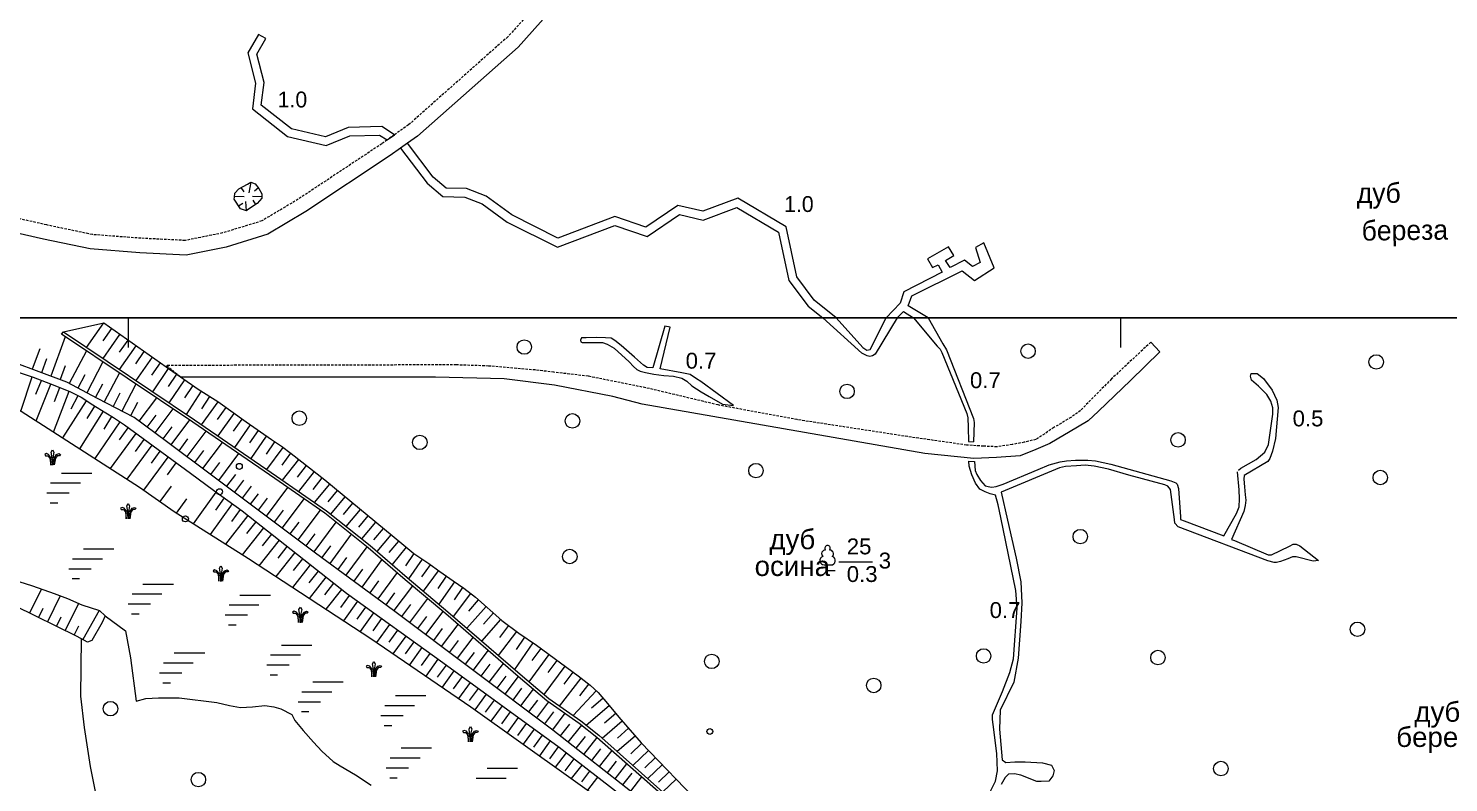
# Model space of a CAD drawing. Extents: x 1000 to 4000, y -5000 to -1000.
# Drawn here: x 3379.8 to 3666.1, y -3093.6 to -2941.7 of the extents above; entities that cross this region are included whole.
import ezdxf
from ezdxf.enums import TextEntityAlignment as Align

# ---------------------------------------------------------------- set-up
doc = ezdxf.new("R2010")
doc.units = 0
doc.header["$MEASUREMENT"] = 0
doc.linetypes.add('DASHED', pattern=[0.75, 0.5, -0.25])
doc.linetypes.add('HIDDENX2', pattern=[0.75, 0.5, -0.25])
doc.layers.get('0').update_dxf_attribs({"linetype": 'CONTINUOUS'})
for name, color, linetype in [('1', 7, 'CONTINUOUS'), ('24', 7, 'CONTINUOUS'), ('30', 7, 'CONTINUOUS'), ('33', 7, 'CONTINUOUS'), ('34', 7, 'CONTINUOUS'), ('37', 7, 'CONTINUOUS'), ('40', 7, 'CONTINUOUS'), ('42', 7, 'CONTINUOUS')]:
    doc.layers.add(name, color=color, linetype=linetype)
doc.styles.add('ARIAL', font='')
doc.styles.get("Standard").update_dxf_attribs({"font": 'txt', "height": 0.2})
doc.styles.get('ARIAL').set_extended_font_data('Arial Cyr')

msp = doc.modelspace()

# ---------------------------------------------------------------- linework, layer by layer
at = {"color": 253, "linetype": 'Continuous', "lineweight": 0}
for p, q in [((3386.5, -3031.27), (3392.63, -3031.27)), ((3384.31, -3033.27), (3390.33, -3033.27)), ((3383.53, -3035.27), (3388.03, -3035.27)), ((3384.22, -3037.27), (3385.73, -3037.27)), ((3388.73, -3048.55), (3394.75, -3048.55)), ((3390.92, -3046.55), (3397.05, -3046.55)), ((3387.95, -3050.55), (3392.45, -3050.55)), ((3540.91, -3050.88), (3540.91, -3049.79)), ((3540.91, -3050.88), (3542.41, -3050.88)), ((3388.63, -3052.55), (3390.15, -3052.55)), ((3402.91, -3053.64), (3409.05, -3053.64)), ((3400.72, -3055.64), (3406.74, -3055.64)), ((3422.48, -3055.85), (3428.61, -3055.85)), ((3399.94, -3057.64), (3404.44, -3057.64)), ((3400.63, -3059.64), (3402.14, -3059.64)), ((3419.51, -3059.85), (3424.01, -3059.85)), ((3420.29, -3057.85), (3426.31, -3057.85)), ((3420.19, -3061.85), (3421.71, -3061.85)), ((3409.22, -3067.51), (3415.36, -3067.51)), ((3428.65, -3067.93), (3434.67, -3067.93)), ((3430.84, -3065.93), (3436.98, -3065.93)), ((3406.25, -3071.51), (3410.75, -3071.51)), ((3407.03, -3069.51), (3413.06, -3069.51)), ((3427.87, -3069.93), (3432.37, -3069.93)), ((3406.94, -3073.51), (3408.45, -3073.51)), ((3428.56, -3071.93), (3430.07, -3071.93)), ((3437.16, -3073.34), (3443.29, -3073.34)), ((3434.96, -3075.34), (3440.99, -3075.34)), ((3453.84, -3076.11), (3459.97, -3076.11)), ((3434.18, -3077.34), (3438.68, -3077.34)), ((3434.87, -3079.34), (3436.38, -3079.34)), ((3451.64, -3078.11), (3457.67, -3078.11)), ((3450.86, -3080.11), (3455.36, -3080.11)), ((3451.55, -3082.11), (3453.06, -3082.11)), ((3452.75, -3088.67), (3458.77, -3088.67)), ((3454.94, -3086.67), (3461.07, -3086.67)), ((3451.97, -3090.67), (3456.47, -3090.67)), ((3472.3, -3090.77), (3478.43, -3090.77)), ((3452.65, -3092.67), (3454.17, -3092.67)), ((3470.11, -3092.77), (3476.13, -3092.77))]:
    msp.add_line(p, q, dxfattribs=at)
for points in [[(3383.46, -3027.34), (3383.13, -3027.53), (3383.29, -3027.79), (3383.75, -3027.77), (3384.14, -3028.25), (3384.32, -3029.66), (3384.32, -3029.66), (3384.28, -3028.06), (3383.91, -3027.53), (3383.46, -3027.34)], [(3384.71, -3029.68), (3384.55, -3027.77), (3384.42, -3027.04), (3384.71, -3026.56), (3384.98, -3027.03), (3384.81, -3027.82), (3384.71, -3029.68)], [(3385.96, -3027.34), (3386.27, -3027.53), (3386.11, -3027.79), (3385.65, -3027.77), (3385.26, -3028.25), (3385.04, -3029.64), (3385.04, -3029.64), (3385.14, -3028.06), (3385.51, -3027.53), (3385.96, -3027.34)], [(3398.7, -3038.18), (3398.37, -3038.37), (3398.53, -3038.63), (3398.99, -3038.61), (3399.38, -3039.09), (3399.56, -3040.5), (3399.56, -3040.5), (3399.52, -3038.9), (3399.15, -3038.37), (3398.7, -3038.18)], [(3399.95, -3040.52), (3399.79, -3038.61), (3399.66, -3037.88), (3399.95, -3037.4), (3400.22, -3037.87), (3400.05, -3038.66), (3399.95, -3040.52)], [(3401.2, -3038.18), (3401.51, -3038.37), (3401.35, -3038.63), (3400.89, -3038.61), (3400.5, -3039.09), (3400.28, -3040.48), (3400.28, -3040.48), (3400.38, -3038.9), (3400.75, -3038.37), (3401.2, -3038.18)], [(3417.37, -3050.75), (3417.04, -3050.94), (3417.2, -3051.2), (3417.66, -3051.18), (3418.05, -3051.66), (3418.23, -3053.07), (3418.23, -3053.07), (3418.19, -3051.47), (3417.82, -3050.94), (3417.37, -3050.75)], [(3418.62, -3053.09), (3418.46, -3051.18), (3418.33, -3050.45), (3418.62, -3049.97), (3418.89, -3050.44), (3418.72, -3051.23), (3418.62, -3053.09)], [(3419.87, -3050.75), (3420.18, -3050.94), (3420.02, -3051.2), (3419.56, -3051.18), (3419.17, -3051.66), (3418.95, -3053.05), (3418.95, -3053.05), (3419.05, -3051.47), (3419.42, -3050.94), (3419.87, -3050.75)], [(3433.4, -3059.08), (3433.07, -3059.27), (3433.23, -3059.53), (3433.69, -3059.51), (3434.08, -3059.99), (3434.26, -3061.4), (3434.26, -3061.4), (3434.22, -3059.8), (3433.85, -3059.27), (3433.4, -3059.08)], [(3434.65, -3061.42), (3434.49, -3059.51), (3434.36, -3058.78), (3434.65, -3058.3), (3434.92, -3058.77), (3434.75, -3059.56), (3434.65, -3061.42)], [(3435.9, -3059.08), (3436.21, -3059.27), (3436.05, -3059.53), (3435.59, -3059.51), (3435.2, -3059.99), (3434.98, -3061.38), (3434.98, -3061.38), (3435.08, -3059.8), (3435.45, -3059.27), (3435.9, -3059.08)], [(3448.21, -3070.02), (3447.88, -3070.21), (3448.04, -3070.47), (3448.5, -3070.45), (3448.89, -3070.93), (3449.07, -3072.34), (3449.07, -3072.34), (3449.03, -3070.74), (3448.66, -3070.21), (3448.21, -3070.02)], [(3449.46, -3072.36), (3449.3, -3070.45), (3449.17, -3069.72), (3449.46, -3069.24), (3449.73, -3069.71), (3449.56, -3070.5), (3449.46, -3072.36)], [(3450.71, -3070.02), (3451.02, -3070.21), (3450.86, -3070.47), (3450.4, -3070.45), (3450.01, -3070.93), (3449.79, -3072.32), (3449.79, -3072.32), (3449.89, -3070.74), (3450.26, -3070.21), (3450.71, -3070.02)], [(3468.93, -3085.46), (3468.77, -3083.55), (3468.64, -3082.82), (3468.93, -3082.34), (3469.2, -3082.81), (3469.03, -3083.6), (3468.93, -3085.46)], [(3467.68, -3083.12), (3467.35, -3083.31), (3467.51, -3083.57), (3467.97, -3083.55), (3468.36, -3084.03), (3468.54, -3085.44), (3468.54, -3085.44), (3468.5, -3083.84), (3468.13, -3083.31), (3467.68, -3083.12)], [(3470.18, -3083.12), (3470.49, -3083.31), (3470.33, -3083.57), (3469.87, -3083.55), (3469.48, -3084.03), (3469.26, -3085.42), (3469.26, -3085.42), (3469.36, -3083.84), (3469.73, -3083.31), (3470.18, -3083.12)]]:
    msp.add_lwpolyline(points, close=True, dxfattribs=at)
msp.add_lwpolyline([(3540.22, -3049.79), (3541.59, -3049.79)], dxfattribs=at)
for centre, radius in [((3479.78, -3005.88), 1.46), ((3581.32, -3006.71), 1.46), ((3651.5, -3008.88), 1.46), ((3544.83, -3014.81), 1.46), ((3434.43, -3020.22), 1.46), ((3489.49, -3020.76), 1.46), ((3458.72, -3025.09), 1.46), ((3611.55, -3024.59), 1.46), ((3422.35, -3029.93), 0.6), ((3526.47, -3030.78), 1.46), ((3652.31, -3032.17), 1.46), ((3418.36, -3035.03), 0.6), ((3411.47, -3040.51), 0.6), ((3591.85, -3044.08), 1.46), ((3488.95, -3048.09), 1.46), ((3647.72, -3062.76), 1.46), ((3517.57, -3069.22), 1.46), ((3572.36, -3068.12), 1.46), ((3607.5, -3068.45), 1.46), ((3550.22, -3074.07), 1.46), ((3396.38, -3078.75), 1.46), ((3517.18, -3083.35), 0.6), ((3620.19, -3090.82), 1.46), ((3414.1, -3093.04), 1.46)]:
    msp.add_circle(centre, radius, dxfattribs=at)
for centre, radius, start, end in [((3540.23, -3048.91), 0.879, 108.3532, 269.3875), ((3540.47, -3047.53), 0.754, 88.1329, 226.6634), ((3540.91, -3046.42), 0.545, 90, 220.5003), ((3540.91, -3046.42), 0.545, 319.4997, 90), ((3541.35, -3047.53), 0.754, 313.3366, 91.8671), ((3541.59, -3048.91), 0.879, 269.6098, 71.6468)]:
    msp.add_arc(centre, radius, start, end, dxfattribs=at)
at = {"color": 253, "lineweight": 0}
for p in [(3384.3, -3028.5), (3384.8, -3028.12), (3385.17, -3028.49), (3399.53, -3039.34), (3400.03, -3038.96), (3400.4, -3039.33), (3418.2, -3051.91), (3418.71, -3051.53), (3419.08, -3051.9), (3434.73, -3059.86), (3434.23, -3060.24), (3435.11, -3060.23), (3449.04, -3071.18), (3449.54, -3070.8), (3449.91, -3071.17), (3468.51, -3084.28), (3469.01, -3083.9), (3469.38, -3084.27)]:
    msp.add_point(p, dxfattribs=at)
at = {"layer": '1', "color": 253, "linetype": 'Continuous', "lineweight": 0}
for p, q in [((4000, -3000), (3000, -3000)), ((3000, -3000), (4000, -3000)), ((3400, -3005.98), (3400, -3000)), ((3600, -3005.98), (3600, -3000))]:
    msp.add_line(p, q, dxfattribs=at)
at = {"layer": '24', "color": 253, "linetype": 'DASHED', "lineweight": 0}
for p, q in [((3482.61, -2936.56), (3476.47, -2943.34)), ((3476.47, -2943.34), (3456.47, -2961.09)), ((3456.47, -2961.09), (3453.64, -2963.09)), ((3451.07, -2964.91), (3434.21, -2976.09)), ((3452.14, -2964.15), (3451.07, -2964.91)), ((3453.64, -2963.09), (3452.14, -2964.15)), ((3434.21, -2976.09), (3426.88, -2980.46)), ((3383.52, -2981.28), (3375.07, -2979.35)), ((3392.72, -2983.21), (3383.52, -2981.28)), ((3426.88, -2980.46), (3418.98, -2982.89)), ((3402.51, -2983.96), (3392.72, -2983.21)), ((3411.41, -2984.4), (3402.51, -2983.96)), ((3418.98, -2982.89), (3411.41, -2984.4))]:
    msp.add_line(p, q, dxfattribs=at)
at = {"layer": '24', "color": 253, "linetype": 'Continuous', "lineweight": 0}
for p, q in [((3484.74, -2938.54), (3478.53, -2945.42)), ((3478.53, -2945.42), (3458.28, -2963.38)), ((3456.24, -2964.82), (3454.85, -2965.8)), ((3458.28, -2963.38), (3456.24, -2964.82)), ((3452.72, -2967.31), (3435.76, -2978.55)), ((3454.85, -2965.8), (3452.72, -2967.31)), ((3435.76, -2978.55), (3428.07, -2983.14)), ((3382.9, -2984.13), (3374.34, -2982.18)), ((3392.31, -2986.1), (3382.9, -2984.13)), ((3428.07, -2983.14), (3419.7, -2985.72)), ((3402.32, -2986.86), (3392.31, -2986.1)), ((3411.62, -2987.33), (3402.32, -2986.86)), ((3419.7, -2985.72), (3411.62, -2987.33)), ((3606.07, -3004.9), (3607.88, -3006.84)), ((3607.88, -3006.84), (3601.97, -3012.65)), ((3461.86, -3011.96), (3410.62, -3011.97)), ((3475.73, -3012.3), (3461.86, -3011.96)), ((3485.84, -3013.56), (3475.73, -3012.3)), ((3497.66, -3015.84), (3485.84, -3013.56)), ((3601.97, -3012.65), (3595.5, -3018.8)), ((3503.56, -3017.39), (3497.66, -3015.84)), ((3560.52, -3027.32), (3503.56, -3017.39)), ((3595.5, -3018.8), (3593.45, -3020.74)), ((3591.29, -3021.99), (3585.72, -3025.29)), ((3593.45, -3020.74), (3591.29, -3021.99)), ((3585.72, -3025.29), (3582.88, -3026.55)), ((3570.38, -3028.37), (3560.52, -3027.32)), ((3574.93, -3028.14), (3570.38, -3028.37)), ((3579.7, -3027.8), (3574.93, -3028.14)), ((3582.88, -3026.55), (3579.7, -3027.8))]:
    msp.add_line(p, q, dxfattribs=at)
at = {"layer": '24', "color": 253, "linetype": 'HIDDENX2', "lineweight": 0}
for p, q in [((3606.07, -3004.9), (3598.14, -3012.3)), ((3466.08, -3009.47), (3407.68, -3009.59)), ((3407.68, -3009.59), (3410.62, -3011.97)), ((3472.55, -3009.7), (3466.08, -3009.47)), ((3481.99, -3010.5), (3472.55, -3009.7)), ((3485.74, -3010.95), (3481.99, -3010.5)), ((3492.67, -3011.75), (3485.74, -3010.95)), ((3505, -3014.24), (3492.67, -3011.75)), ((3518.86, -3017.55), (3505, -3014.24)), ((3598.14, -3012.3), (3591.89, -3018.68)), ((3534.77, -3020.51), (3518.86, -3017.55)), ((3591.89, -3018.68), (3589.96, -3020.05)), ((3557.8, -3024.04), (3534.77, -3020.51)), ((3586.55, -3022.1), (3582.91, -3024.5)), ((3589.96, -3020.05), (3586.55, -3022.1)), ((3568.93, -3025.64), (3557.8, -3024.04)), ((3572.34, -3025.86), (3568.93, -3025.64)), ((3578.14, -3025.52), (3575.07, -3025.98)), ((3580.53, -3025.07), (3578.14, -3025.52)), ((3582.91, -3024.5), (3580.53, -3025.07)), ((3575.07, -3025.98), (3572.34, -3025.86))]:
    msp.add_line(p, q, dxfattribs=at)
at = {"layer": '30', "color": 253, "linetype": 'Continuous', "lineweight": 0}
for p, q in [((3426.18, -2942.87), (3424.09, -2946.59)), ((3425.9, -2946.84), (3427.66, -2943.69)), ((3427.66, -2943.69), (3426.18, -2942.87)), ((3424.09, -2946.59), (3425.61, -2952.68)), ((3427.33, -2952.58), (3425.9, -2946.84)), ((3425.61, -2952.68), (3424.98, -2957.85)), ((3426.78, -2957.11), (3427.33, -2952.58)), ((3424.98, -2957.85), (3432.08, -2963.46)), ((3432.84, -2961.9), (3426.78, -2957.11)), ((3439.73, -2963.5), (3432.84, -2961.9)), ((3444.26, -2961.62), (3439.73, -2963.5)), ((3451.08, -2961.45), (3444.26, -2961.62)), ((3453.64, -2963.09), (3451.08, -2961.45)), ((3432.08, -2963.46), (3439.88, -2965.27)), ((3439.88, -2965.27), (3444.61, -2963.31)), ((3444.61, -2963.31), (3450.61, -2963.16)), ((3450.61, -2963.16), (3452.14, -2964.15)), ((3452.14, -2964.15), (3453.64, -2963.09)), ((3456.24, -2964.82), (3454.85, -2965.8)), ((3461.44, -2971.66), (3456.24, -2964.82)), ((3454.85, -2965.8), (3460.2, -2972.83)), ((3460.2, -2972.83), (3463.38, -2975.53)), ((3464.03, -2973.85), (3461.44, -2971.66)), ((3468.16, -2973.96), (3464.03, -2973.85)), ((3472.12, -2975.5), (3468.16, -2973.96)), ((3463.38, -2975.53), (3467.82, -2975.65)), ((3467.82, -2975.65), (3471.3, -2977)), ((3471.3, -2977), (3476.36, -2980.71)), ((3477.25, -2979.26), (3472.12, -2975.5)), ((3522.81, -2975.87), (3515.75, -2978.52)), ((3532.56, -2981.66), (3522.81, -2975.87)), ((3486.55, -2983.93), (3477.25, -2979.26)), ((3498.03, -2979.57), (3486.55, -2983.93)), ((3504.3, -2981.72), (3498.03, -2979.57)), ((3510.75, -2977.36), (3504.3, -2981.72)), ((3504.55, -2983.6), (3511.09, -2979.18)), ((3515.75, -2978.52), (3510.75, -2977.36)), ((3511.09, -2979.18), (3515.87, -2980.29)), ((3515.87, -2980.29), (3522.64, -2977.74)), ((3522.64, -2977.74), (3531.05, -2982.74)), ((3476.36, -2980.71), (3486.46, -2985.78)), ((3486.46, -2985.78), (3498.06, -2981.37)), ((3498.06, -2981.37), (3504.55, -2983.6)), ((3531.05, -2982.74), (3533.12, -2992.47)), ((3534.7, -2991.75), (3532.56, -2981.66)), ((3572.41, -2984.86), (3570.76, -2985.85)), ((3574.51, -2989.94), (3572.41, -2984.86)), ((3565.3, -2985.69), (3561.05, -2988.11)), ((3561.05, -2988.11), (3562.04, -2989.83)), ((3564.69, -2988.45), (3566.35, -2987.45)), ((3565.63, -2989.88), (3564.69, -2988.45)), ((3566.35, -2987.45), (3565.3, -2985.69)), ((3568.5, -2988.39), (3565.63, -2989.88)), ((3570.1, -2989.66), (3568.5, -2988.39)), ((3570.76, -2985.85), (3571.64, -2988.83)), ((3564.03, -2990.77), (3556.25, -2994.74)), ((3557.91, -2995.57), (3568.06, -2990.55)), ((3562.04, -2989.83), (3563.2, -2989.28)), ((3563.2, -2989.28), (3564.03, -2990.77)), ((3568.06, -2990.55), (3570.54, -2992.48)), ((3571.64, -2988.83), (3570.1, -2989.66)), ((3570.54, -2992.48), (3574.51, -2989.94)), ((3533.12, -2992.47), (3537, -2997.63)), ((3538.24, -2996.44), (3534.7, -2991.75)), ((3542.63, -3000), (3538.24, -2996.44)), ((3555.53, -2997.06), (3552.71, -3000)), ((3556.25, -2994.74), (3555.53, -2997.06)), ((3557.14, -2997.56), (3557.91, -2995.57)), ((3537, -2997.63), (3539.93, -3000)), ((3554.96, -3000), (3556.2, -2998.72)), ((3556.2, -2998.72), (3558.25, -3000)), ((3561.2, -3000), (3557.14, -2997.56)), ((3386.52, -3003.3), (3386.9, -3002.8)), ((3386.9, -3002.8), (3413.32, -3020.53)), ((3508.12, -3001.64), (3505.68, -3010.08)), ((3507.15, -3010.27), (3509.21, -3001.9)), ((3509.21, -3001.9), (3508.12, -3001.64)), ((3547.85, -3007.08), (3539.93, -3000)), ((3542.63, -3000), (3548.04, -3005.99)), ((3549.52, -3006.38), (3552.71, -3000)), ((3554.96, -3000), (3550.48, -3007.28)), ((3558.25, -3000), (3562.99, -3005.7)), ((3561.2, -3000), (3564.14, -3005.26)), ((3412.98, -3021.03), (3386.52, -3003.3)), ((3491.28, -3004.02), (3491.09, -3004.47)), ((3491.09, -3004.47), (3491.15, -3004.8)), ((3491.15, -3004.8), (3491.47, -3004.99)), ((3492.24, -3004.02), (3491.28, -3004.02)), ((3491.47, -3004.99), (3492.57, -3004.99)), ((3494.37, -3003.96), (3492.24, -3004.02)), ((3492.57, -3004.99), (3493.85, -3004.93)), ((3493.85, -3004.93), (3495.52, -3004.93)), ((3496.16, -3004.02), (3494.37, -3003.96)), ((3495.52, -3004.93), (3496.49, -3005.31)), ((3497.26, -3004.09), (3496.16, -3004.02)), ((3496.49, -3005.31), (3497.9, -3006.09)), ((3498.03, -3004.54), (3497.26, -3004.09)), ((3499.31, -3005.57), (3498.03, -3004.54)), ((3502.01, -3007.95), (3499.31, -3005.57)), ((3564.14, -3005.26), (3564.85, -3006.42)), ((3497.9, -3006.09), (3500.92, -3008.86)), ((3503.81, -3009.5), (3502.01, -3007.95)), ((3548.88, -3007.66), (3547.85, -3007.08)), ((3548.04, -3005.99), (3548.81, -3006.5)), ((3548.81, -3006.5), (3549.52, -3006.38)), ((3549.45, -3007.79), (3548.88, -3007.66)), ((3549.97, -3007.66), (3549.45, -3007.79)), ((3550.48, -3007.28), (3549.97, -3007.66)), ((3562.99, -3005.7), (3563.63, -3006.28)), ((3563.63, -3006.28), (3563.95, -3006.99)), ((3563.95, -3006.99), (3568.96, -3019.3)), ((3564.85, -3006.42), (3570.31, -3020.27)), ((3500.92, -3008.86), (3501.82, -3009.82)), ((3501.82, -3009.82), (3502.46, -3010.4)), ((3502.46, -3010.4), (3503.17, -3010.72)), ((3503.17, -3010.72), (3504.2, -3010.98)), ((3504.52, -3010.01), (3503.81, -3009.5)), ((3504.2, -3010.98), (3505.87, -3011.37)), ((3505.68, -3010.08), (3504.52, -3010.01)), ((3505.87, -3011.37), (3507.93, -3011.62)), ((3511.52, -3011.05), (3507.15, -3010.27)), ((3513.2, -3011.43), (3511.52, -3011.05)), ((3626.13, -3011.75), (3626.26, -3011.23)), ((3626.13, -3011.75), (3626.26, -3011.23)), ((3626.26, -3011.23), (3627.48, -3011.23)), ((3626.26, -3011.23), (3627.48, -3011.23)), ((3627.48, -3011.23), (3628.76, -3012.2)), ((3627.48, -3011.23), (3628.76, -3012.2)), ((3507.93, -3011.62), (3509.85, -3011.75)), ((3509.85, -3011.75), (3511.52, -3012.14)), ((3511.52, -3012.14), (3512.55, -3012.72)), ((3512.55, -3012.72), (3513.58, -3013.69)), ((3514.48, -3012.27), (3513.2, -3011.43)), ((3513.58, -3013.69), (3515.44, -3014.91)), ((3515.38, -3012.85), (3514.48, -3012.27)), ((3521.94, -3017.68), (3515.38, -3012.85)), ((3626.39, -3012.52), (3626.13, -3011.75)), ((3626.39, -3012.52), (3626.13, -3011.75)), ((3627.74, -3013.74), (3626.39, -3012.52)), ((3627.74, -3013.74), (3626.39, -3012.52)), ((3629.47, -3015.42), (3627.74, -3013.74)), ((3629.47, -3015.42), (3627.74, -3013.74)), ((3628.76, -3012.2), (3630.5, -3014.58)), ((3628.76, -3012.2), (3630.5, -3014.58)), ((3515.44, -3014.91), (3517.05, -3015.81)), ((3517.05, -3015.81), (3519.73, -3017.39)), ((3630.24, -3016.77), (3629.47, -3015.42)), ((3630.24, -3016.77), (3629.47, -3015.42)), ((3630.63, -3018.13), (3630.24, -3016.77)), ((3630.63, -3018.13), (3630.24, -3016.77)), ((3630.5, -3014.58), (3631.46, -3016.58)), ((3630.5, -3014.58), (3631.46, -3016.58)), ((3631.46, -3016.58), (3631.72, -3018.06)), ((3631.46, -3016.58), (3631.72, -3018.06)), ((3519.73, -3017.39), (3521.94, -3017.68)), ((3568.96, -3019.3), (3569.15, -3020.13)), ((3629.79, -3025.54), (3630.69, -3019.41)), ((3629.79, -3025.54), (3630.69, -3019.41)), ((3630.69, -3019.41), (3630.63, -3018.13)), ((3630.69, -3019.41), (3630.63, -3018.13)), ((3631.72, -3018.06), (3631.21, -3024.31)), ((3429.49, -3032.38), (3412.98, -3021.03)), ((3413.32, -3020.53), (3429.83, -3031.89)), ((3569.15, -3020.13), (3569.22, -3022.07)), ((3569.22, -3022.07), (3569.33, -3024.92)), ((3570.31, -3020.27), (3570.43, -3021.05)), ((3570.43, -3021.05), (3570.32, -3024.97)), ((3569.33, -3024.92), (3570.32, -3024.97)), ((3629.02, -3027.08), (3629.79, -3025.54)), ((3629.02, -3027.08), (3629.79, -3025.54)), ((3631.21, -3024.31), (3630.56, -3026.89)), ((3624.22, -3030.28), (3627.29, -3028.56)), ((3624.22, -3030.28), (3627.29, -3028.56)), ((3627.29, -3028.56), (3629.02, -3027.08)), ((3627.29, -3028.56), (3629.02, -3027.08)), ((3630.05, -3028.37), (3629.66, -3028.95)), ((3630.56, -3026.89), (3630.05, -3028.37)), ((3569.43, -3029.86), (3569.39, -3028.88)), ((3569.39, -3028.88), (3570.52, -3028.92)), ((3569.97, -3031.65), (3569.43, -3029.86)), ((3570.52, -3028.92), (3570.63, -3030.75)), ((3570.63, -3030.75), (3571.01, -3031.53)), ((3587.64, -3030.23), (3575.91, -3035.12)), ((3576.28, -3033.52), (3583.35, -3030.56)), ((3583.35, -3030.56), (3585.56, -3029.58)), ((3585.56, -3029.58), (3587.81, -3029)), ((3585.56, -3029.58), (3587.81, -3029)), ((3588.86, -3029.97), (3587.64, -3030.23)), ((3587.81, -3029), (3589.1, -3028.81)), ((3587.81, -3029), (3589.1, -3028.81)), ((3591.1, -3029.84), (3588.86, -3029.97)), ((3589.1, -3028.81), (3590.89, -3028.68)), ((3589.1, -3028.81), (3590.89, -3028.68)), ((3590.89, -3028.68), (3593.34, -3028.68)), ((3590.89, -3028.68), (3593.34, -3028.68)), ((3592.84, -3029.65), (3591.1, -3029.84)), ((3594.64, -3029.91), (3592.84, -3029.65)), ((3593.34, -3028.68), (3594.94, -3028.81)), ((3597.53, -3030.49), (3594.64, -3029.91)), ((3594.94, -3028.81), (3598.02, -3029.45)), ((3601.65, -3031.68), (3597.53, -3030.49)), ((3598.02, -3029.45), (3610.1, -3032.87)), ((3623.84, -3034.66), (3623.51, -3031.05)), ((3623.84, -3034.66), (3623.51, -3031.05)), ((3623.71, -3030.66), (3624.22, -3030.28)), ((3623.71, -3030.66), (3624.22, -3030.28)), ((3629.66, -3028.95), (3624.85, -3031.77)), ((3439.55, -3039.35), (3429.49, -3032.38)), ((3429.83, -3031.89), (3439.9, -3038.87)), ((3570.72, -3033.32), (3569.97, -3031.65)), ((3571.61, -3034.51), (3570.72, -3033.32)), ((3571.01, -3031.53), (3571.74, -3032.8)), ((3571.74, -3032.8), (3572.7, -3033.83)), ((3572.7, -3033.83), (3573.59, -3034.04)), ((3573.59, -3034.04), (3574.03, -3034.1)), ((3574.03, -3034.1), (3574.87, -3033.97)), ((3574.87, -3033.97), (3576.28, -3033.52)), ((3608.91, -3033.62), (3601.65, -3031.68)), ((3609.49, -3033.94), (3608.91, -3033.62)), ((3609.74, -3034.26), (3609.49, -3033.94)), ((3610, -3034.58), (3609.74, -3034.26)), ((3610.1, -3032.87), (3611.13, -3033.25)), ((3611.13, -3033.25), (3611.38, -3033.51)), ((3611.38, -3033.51), (3611.64, -3034.35)), ((3624.85, -3031.77), (3624.79, -3032.48)), ((3624.85, -3031.77), (3624.79, -3032.48)), ((3624.79, -3032.48), (3624.92, -3034.03)), ((3624.79, -3032.48), (3624.92, -3034.03)), ((3624.92, -3034.03), (3625.05, -3035.64)), ((3624.92, -3034.03), (3625.05, -3035.64)), ((3572.67, -3035.07), (3571.61, -3034.51)), ((3573.71, -3035.45), (3572.67, -3035.07)), ((3574.77, -3035.72), (3573.71, -3035.45)), ((3575.31, -3037.7), (3574.77, -3035.72)), ((3575.91, -3035.12), (3577.17, -3040.76)), ((3610.84, -3040.64), (3610, -3034.58)), ((3611.64, -3034.35), (3612.03, -3040.08)), ((3623.96, -3036.46), (3623.84, -3034.66)), ((3623.96, -3036.46), (3623.84, -3034.66)), ((3623.84, -3038.07), (3623.96, -3036.46)), ((3623.84, -3038.07), (3623.96, -3036.46)), ((3625.05, -3035.64), (3625.24, -3036.73)), ((3625.05, -3035.64), (3625.24, -3036.73)), ((3625.24, -3036.73), (3625.11, -3037.83)), ((3625.24, -3036.73), (3625.11, -3037.83)), ((3448.32, -3046.32), (3439.55, -3039.35)), ((3439.9, -3038.87), (3448.7, -3045.86)), ((3575.83, -3040.24), (3575.31, -3037.7)), ((3620.75, -3043.93), (3623.32, -3039.43)), ((3620.75, -3043.93), (3623.32, -3039.43)), ((3624.79, -3039.05), (3622.35, -3044.66)), ((3624.79, -3039.05), (3622.35, -3044.66)), ((3623.32, -3039.43), (3623.84, -3038.07)), ((3623.32, -3039.43), (3623.84, -3038.07)), ((3625.11, -3037.83), (3624.79, -3039.05)), ((3625.11, -3037.83), (3624.79, -3039.05)), ((3578.84, -3054.94), (3575.83, -3040.24)), ((3577.17, -3040.76), (3578.94, -3048.44)), ((3610.9, -3041.35), (3610.84, -3040.64)), ((3610.9, -3041.35), (3610.84, -3040.64)), ((3611.61, -3042.12), (3610.9, -3041.35)), ((3629.65, -3048.95), (3611.61, -3042.12)), ((3612.03, -3040.08), (3612.08, -3040.65)), ((3612.08, -3040.65), (3612.79, -3040.91)), ((3612.79, -3040.91), (3620.75, -3043.93)), ((3622.35, -3044.66), (3622.93, -3044.85)), ((3622.35, -3044.66), (3622.93, -3044.85)), ((3622.93, -3044.85), (3629.72, -3047.73)), ((3622.93, -3044.85), (3629.72, -3047.73)), ((3634.02, -3045.99), (3634.73, -3045.6)), ((3634.02, -3045.99), (3634.73, -3045.6)), ((3634.73, -3045.6), (3635.37, -3045.6)), ((3634.73, -3045.6), (3635.37, -3045.6)), ((3635.37, -3045.6), (3636.08, -3045.92)), ((3635.37, -3045.6), (3636.08, -3045.92)), ((3455.8, -3052.77), (3448.32, -3046.32)), ((3448.7, -3045.86), (3456.18, -3052.31)), ((3578.94, -3048.44), (3579.89, -3053.19)), ((3629.72, -3047.73), (3630.36, -3047.73)), ((3629.72, -3047.73), (3630.36, -3047.73)), ((3630.36, -3047.73), (3634.02, -3045.99)), ((3630.36, -3047.73), (3634.02, -3045.99)), ((3633.7, -3048.56), (3632.22, -3049.08)), ((3633.7, -3048.56), (3632.22, -3049.08)), ((3634.6, -3048.18), (3633.7, -3048.56)), ((3634.6, -3048.18), (3633.7, -3048.56)), ((3635.36, -3048.18), (3634.6, -3048.18)), ((3635.36, -3048.18), (3634.6, -3048.18)), ((3638.77, -3049.01), (3635.36, -3048.18)), ((3638.77, -3049.01), (3635.36, -3048.18)), ((3636.08, -3045.92), (3639.87, -3048.89)), ((3636.08, -3045.92), (3639.87, -3048.89)), ((3630.94, -3049.27), (3629.65, -3048.95)), ((3630.94, -3049.27), (3629.65, -3048.95)), ((3631.39, -3049.27), (3630.94, -3049.27)), ((3631.39, -3049.27), (3630.94, -3049.27)), ((3632.22, -3049.08), (3631.39, -3049.27)), ((3632.22, -3049.08), (3631.39, -3049.27)), ((3639.87, -3048.89), (3638.77, -3049.01)), ((3639.87, -3048.89), (3638.77, -3049.01)), ((3463.97, -3059.66), (3455.8, -3052.77)), ((3456.18, -3052.31), (3464.36, -3059.21)), ((3579.89, -3053.19), (3580.09, -3057.4)), ((3579.16, -3058.49), (3578.84, -3054.94)), ((3478.54, -3072.25), (3463.97, -3059.66)), ((3464.36, -3059.21), (3478.93, -3071.8)), ((3578.39, -3068.68), (3579.16, -3058.49)), ((3580.09, -3057.4), (3579.89, -3061.2)), ((3579.89, -3061.2), (3579.35, -3068.54)), ((3579.35, -3068.54), (3578.46, -3073.43)), ((3576.15, -3075.31), (3577.66, -3071.45)), ((3577.66, -3071.45), (3578.39, -3068.68)), ((3484.34, -3077.15), (3478.54, -3072.25)), ((3478.93, -3071.8), (3484.71, -3076.68)), ((3578.46, -3073.43), (3575.68, -3079.08)), ((3490.84, -3081.71), (3484.34, -3077.15)), ((3484.71, -3076.68), (3491.2, -3081.23)), ((3574.16, -3080.01), (3576.15, -3075.31)), ((3574.16, -3080.92), (3574.16, -3080.01)), ((3575.68, -3079.08), (3575.54, -3082.88)), ((3494.4, -3084.53), (3490.84, -3081.71)), ((3491.2, -3081.23), (3494.79, -3084.07)), ((3574.28, -3081.95), (3574.16, -3080.92)), ((3575.05, -3087.78), (3574.28, -3081.95)), ((3575.54, -3082.88), (3576.09, -3089.07)), ((3507.36, -3096.01), (3494.4, -3084.53)), ((3494.79, -3084.07), (3507.74, -3095.55)), ((3575.18, -3091.29), (3575.05, -3087.78)), ((3574.73, -3093.35), (3575.18, -3091.29)), ((3576.09, -3089.07), (3576.83, -3089.61)), ((3576.83, -3089.61), (3578.67, -3089.47)), ((3578.67, -3089.47), (3580.71, -3089.47)), ((3580.71, -3089.47), (3584.25, -3089.68)), ((3584.25, -3089.68), (3586.08, -3090.15)), ((3586.08, -3090.15), (3586.56, -3091.24)), ((3586.56, -3091.24), (3586.29, -3092.26)), ((3573.39, -3096.07), (3574.73, -3093.35)), ((3576.7, -3092.6), (3575.88, -3094.03)), ((3577.38, -3091.92), (3576.7, -3092.6)), ((3578.6, -3091.85), (3577.38, -3091.92)), ((3579.89, -3092.12), (3578.6, -3091.85)), ((3583.09, -3093.41), (3579.89, -3092.12)), ((3583.98, -3093.41), (3583.09, -3093.41)), ((3585.54, -3093.35), (3583.98, -3093.41)), ((3586.29, -3092.26), (3585.54, -3093.35))]:
    msp.add_line(p, q, dxfattribs=at)
at = {"layer": '33', "color": 253, "linetype": 'Continuous', "lineweight": 0}
for p, q in [((3377.91, -3053.09), (3380.67, -3054.02)), ((3380.67, -3054.02), (3385.04, -3055.52)), ((3385.04, -3055.52), (3387.69, -3056.56)), ((3387.69, -3056.56), (3390.57, -3057.83)), ((3390.57, -3057.83), (3394.14, -3058.98)), ((3394.14, -3058.98), (3395.29, -3060.02)), ((3401.56, -3077.24), (3403.49, -3076.72)), ((3401.56, -3077.24), (3403.49, -3076.72)), ((3403.49, -3076.72), (3406.07, -3076.59)), ((3403.49, -3076.72), (3406.07, -3076.59)), ((3406.07, -3076.59), (3410.2, -3076.59)), ((3406.07, -3076.59), (3410.2, -3076.59)), ((3410.2, -3076.59), (3417.81, -3077.49)), ((3410.2, -3076.59), (3417.81, -3077.49)), ((3417.81, -3077.49), (3420.39, -3078.14)), ((3417.81, -3077.49), (3420.39, -3078.14)), ((3420.39, -3078.14), (3422.58, -3078.53)), ((3420.39, -3078.14), (3422.58, -3078.53)), ((3422.58, -3078.53), (3425.03, -3078.4)), ((3422.58, -3078.53), (3425.03, -3078.4)), ((3425.03, -3078.4), (3427.48, -3078.14)), ((3425.03, -3078.4), (3427.48, -3078.14)), ((3427.48, -3078.14), (3429.29, -3078.4)), ((3427.48, -3078.14), (3429.29, -3078.4)), ((3429.29, -3078.4), (3430.7, -3078.78)), ((3429.29, -3078.4), (3430.7, -3078.78)), ((3430.7, -3078.78), (3432.9, -3079.95)), ((3430.7, -3078.78), (3432.9, -3079.95)), ((3432.9, -3079.95), (3433.54, -3081.11)), ((3432.9, -3079.95), (3433.54, -3081.11)), ((3433.54, -3081.11), (3435.22, -3083.17)), ((3433.54, -3081.11), (3435.22, -3083.17)), ((3435.22, -3083.17), (3437.28, -3085.5)), ((3435.22, -3083.17), (3437.28, -3085.5)), ((3437.28, -3085.5), (3438.96, -3087.3)), ((3437.28, -3085.5), (3438.96, -3087.3)), ((3438.96, -3087.3), (3441.28, -3089.37)), ((3438.96, -3087.3), (3441.28, -3089.37)), ((3441.28, -3089.37), (3442.7, -3090.27)), ((3441.28, -3089.37), (3442.7, -3090.27)), ((3442.7, -3090.27), (3445.79, -3092.08)), ((3442.7, -3090.27), (3445.79, -3092.08)), ((3445.79, -3092.08), (3448.89, -3094.14)), ((3445.79, -3092.08), (3448.89, -3094.14))]:
    msp.add_line(p, q, dxfattribs=at)
at = {"layer": '37', "color": 253, "linetype": 'Continuous', "lineweight": 0}
for p, q in [((3421.47, -2974.9), (3422.22, -2973.99)), ((3422.22, -2973.99), (3424, -2973.03)), ((3423.32, -2974.58), (3422.73, -2973.71)), ((3424, -2973.03), (3424.66, -2972.67)), ((3424.66, -2972.67), (3424.24, -2974.8)), ((3424.66, -2972.67), (3425.51, -2972.96)), ((3426.2, -2973.82), (3425.43, -2974.45)), ((3425.51, -2972.96), (3426.3, -2973.93)), ((3426.3, -2973.93), (3426.91, -2975.01)), ((3421.28, -2976.05), (3421.34, -2975.69)), ((3422.58, -2978.03), (3421.28, -2976.05)), ((3421.34, -2975.69), (3421.47, -2974.9)), ((3423.31, -2975.62), (3421.36, -2975.56)), ((3422.18, -2977.42), (3423.02, -2976.87)), ((3423.79, -2978.41), (3423.67, -2976.53)), ((3425.92, -2976.98), (3424.02, -2978.25)), ((3426.9, -2975.62), (3424.99, -2975.57)), ((3425.68, -2977.14), (3425.13, -2976.3)), ((3426.89, -2975.87), (3425.92, -2976.98)), ((3426.9, -2975.62), (3426.89, -2975.87)), ((3426.91, -2975.01), (3426.9, -2975.62)), ((3423.79, -2978.41), (3422.58, -2978.03)), ((3424.02, -2978.25), (3423.79, -2978.41)), ((3386.9, -3002.8), (3395.01, -3001.02)), ((3391.54, -3005.95), (3395.01, -3001.02)), ((3394.92, -3004.62), (3396.65, -3002.17)), ((3395.01, -3001.02), (3407.57, -3009.86)), ((3387.27, -3003.8), (3384.32, -3011.75)), ((3394.87, -3008.17), (3398.28, -3003.32)), ((3398.19, -3006.93), (3399.92, -3004.47)), ((3398.19, -3010.4), (3401.55, -3005.62)), ((3382.11, -3006.27), (3380.57, -3010.35)), ((3383.49, -3008.24), (3382.45, -3011.05)), ((3391.51, -3006.65), (3388.04, -3013.21)), ((3401.46, -3009.23), (3403.19, -3006.78)), ((3401.52, -3012.63), (3404.82, -3007.93)), ((3371.49, -3008.83), (3380.78, -3011.93)), ((3382.01, -3010.89), (3376.95, -3008.99)), ((3387.55, -3012.95), (3382.01, -3010.89)), ((3387.24, -3009.63), (3386.2, -3012.44)), ((3394.85, -3008.89), (3391.58, -3015.08)), ((3398.16, -3011.1), (3395.12, -3016.94)), ((3404.73, -3011.53), (3406.46, -3009.08)), ((3404.88, -3014.88), (3408.1, -3010.23)), ((3407.57, -3009.86), (3414.04, -3014.34)), ((3408.04, -3013.83), (3409.74, -3011.36)), ((3378.31, -3018.77), (3380.61, -3011.87)), ((3380.78, -3011.93), (3385.15, -3013.66)), ((3381.36, -3015.39), (3382.47, -3012.6)), ((3381.39, -3020.75), (3384.33, -3013.33)), ((3385.12, -3016.86), (3386.19, -3014.06)), ((3385.15, -3013.66), (3388.31, -3014.87)), ((3393.76, -3016.23), (3387.55, -3012.95)), ((3391.21, -3011.49), (3389.81, -3014.14)), ((3394.75, -3013.36), (3393.34, -3016.01)), ((3401.5, -3013.34), (3398.66, -3018.79)), ((3408.21, -3017.11), (3411.39, -3012.5)), ((3411.33, -3016.11), (3413.03, -3013.64)), ((3384.91, -3023), (3388.06, -3014.77)), ((3386.74, -3024.17), (3391.56, -3016.69)), ((3388.31, -3014.87), (3390.44, -3015.96)), ((3388.48, -3018.33), (3389.85, -3015.66)), ((3390.44, -3015.96), (3392.85, -3017.52)), ((3401.18, -3020.1), (3393.76, -3016.23)), ((3398.28, -3015.2), (3396.89, -3017.86)), ((3401.82, -3017.05), (3400.44, -3019.71)), ((3405.62, -3016.09), (3402.11, -3020.79)), ((3411.69, -3019.44), (3414.7, -3014.75)), ((3414.04, -3014.34), (3418.01, -3016.87)), ((3414.75, -3021.52), (3418.06, -3016.91)), ((3414.76, -3018.36), (3416.38, -3015.83)), ((3418.01, -3016.87), (3423.7, -3020.97)), ((3377.42, -3018.2), (3402.22, -3034.09)), ((3390.22, -3026.4), (3394.95, -3018.83)), ((3391.66, -3020.31), (3393.25, -3017.77)), ((3392.85, -3017.52), (3395.44, -3019.14)), ((3395.12, -3022.44), (3396.66, -3019.86)), ((3395.44, -3019.14), (3396.99, -3020.06)), ((3405.51, -3019.59), (3403.72, -3021.99)), ((3408.94, -3018.32), (3405.32, -3023.18)), ((3417.93, -3020.51), (3419.69, -3018.08)), ((3418.05, -3023.78), (3421.31, -3019.25)), ((3393.26, -3028.35), (3398.32, -3020.97)), ((3396.99, -3020.06), (3399.18, -3021.56)), ((3398.18, -3024.55), (3399.95, -3022.13)), ((3399.18, -3021.56), (3412.47, -3031.31)), ((3407.68, -3024.94), (3401.18, -3020.1)), ((3408.72, -3021.98), (3406.92, -3024.38)), ((3412.27, -3020.55), (3408.53, -3025.58)), ((3415.57, -3022.81), (3411.74, -3027.96)), ((3421.18, -3022.85), (3422.93, -3020.41)), ((3421.41, -3026.1), (3424.57, -3021.57)), ((3423.7, -3020.97), (3428.81, -3024.53)), ((3424.49, -3025.18), (3426.21, -3022.72)), ((3396.4, -3030.36), (3401.57, -3023.31)), ((3399.77, -3032.52), (3404.79, -3025.68)), ((3401.4, -3026.91), (3403.18, -3024.49)), ((3417.03, -3031.91), (3407.68, -3024.94)), ((3411.92, -3024.36), (3410.13, -3026.77)), ((3418.87, -3025.08), (3414.94, -3030.35)), ((3424.7, -3028.36), (3427.85, -3023.86)), ((3427.85, -3027.49), (3429.5, -3024.99)), ((3428.81, -3024.53), (3430.82, -3025.86)), ((3403.12, -3034.72), (3408.02, -3028.04)), ((3404.63, -3029.28), (3406.4, -3026.86)), ((3415.13, -3026.75), (3413.34, -3029.16)), ((3422.19, -3027.36), (3418.15, -3032.74)), ((3427.88, -3030.55), (3431.16, -3026.11)), ((3430.82, -3025.86), (3432.77, -3027.3)), ((3430.98, -3029.71), (3432.76, -3027.29)), ((3431.05, -3032.73), (3434.34, -3028.53)), ((3432.77, -3027.3), (3439.6, -3032.64)), ((3407.86, -3031.64), (3409.63, -3029.22)), ((3412.47, -3031.31), (3417.13, -3034.71)), ((3418.34, -3029.14), (3416.55, -3031.55)), ((3434.07, -3032.12), (3435.91, -3029.76)), ((3434.34, -3035.01), (3437.49, -3030.99)), ((3402.22, -3034.09), (3409.24, -3039.05)), ((3406.38, -3037.03), (3408.67, -3033.91)), ((3427.73, -3039.93), (3417.03, -3031.91)), ((3421.55, -3031.54), (3419.75, -3033.94)), ((3423.16, -3032.73), (3421.35, -3035.14)), ((3424.75, -3033.94), (3422.95, -3036.34)), ((3432.07, -3034.17), (3427.75, -3039.94)), ((3437.22, -3034.59), (3439.07, -3032.22)), ((3437.52, -3037.22), (3440.62, -3033.49)), ((3439.6, -3032.64), (3455.1, -3045.48)), ((3409.66, -3039.35), (3411.78, -3036.44)), ((3413.13, -3041.51), (3417.7, -3035.12)), ((3417.13, -3034.71), (3422.93, -3038.86)), ((3417.59, -3038.72), (3419.33, -3036.28)), ((3426.14, -3035.43), (3424.55, -3037.54)), ((3427.95, -3036.34), (3426.15, -3038.74)), ((3435.36, -3036.45), (3430.95, -3042.34)), ((3440.24, -3037.07), (3442.16, -3034.76)), ((3440.78, -3039.56), (3443.7, -3036.04)), ((3409.24, -3039.05), (3424.2, -3048.51)), ((3416.52, -3043.66), (3420.96, -3037.45)), ((3419.6, -3045.61), (3424.16, -3039.84)), ((3420.84, -3041.05), (3422.59, -3038.61)), ((3422.93, -3038.86), (3443.96, -3055.5)), ((3437.7, -3047.39), (3427.73, -3039.93)), ((3431.15, -3038.74), (3429.35, -3041.14)), ((3438.65, -3038.73), (3434.16, -3044.74)), ((3443.32, -3039.62), (3445.24, -3037.31)), ((3443.91, -3042.05), (3446.78, -3038.59)), ((3446.4, -3042.18), (3448.32, -3039.86)), ((3423, -3047.76), (3427.3, -3042.32)), ((3423.87, -3043.43), (3425.73, -3041.08)), ((3434.35, -3041.14), (3432.55, -3043.54)), ((3441.83, -3041.16), (3437.36, -3047.13)), ((3447.04, -3044.54), (3449.86, -3041.14)), ((3449.48, -3044.73), (3451.4, -3042.42)), ((3426.37, -3049.94), (3430.44, -3044.8)), ((3427.01, -3045.91), (3428.87, -3043.56)), ((3437.55, -3043.53), (3435.76, -3045.93)), ((3444.91, -3043.61), (3440.58, -3049.51)), ((3450.12, -3047.09), (3452.94, -3043.69)), ((3452.56, -3047.28), (3454.48, -3044.97)), ((3455.1, -3045.48), (3457.52, -3047.45)), ((3424.2, -3048.51), (3448.88, -3064.62)), ((3429.74, -3052.13), (3433.57, -3047.28)), ((3430.14, -3048.39), (3432.01, -3046.04)), ((3433.28, -3050.88), (3435.14, -3048.53)), ((3453.45, -3058.98), (3437.7, -3047.39)), ((3440.74, -3045.91), (3438.97, -3048.32)), ((3443.97, -3048.28), (3442.19, -3050.69)), ((3448.05, -3046.11), (3443.8, -3051.88)), ((3453.19, -3049.73), (3456.03, -3046.23)), ((3455.89, -3049.97), (3457.58, -3047.49)), ((3456.52, -3052.6), (3459.24, -3048.61)), ((3457.52, -3047.45), (3460.57, -3049.52)), ((3433.1, -3054.32), (3436.71, -3049.77)), ((3436.42, -3053.36), (3438.28, -3051.01)), ((3447.19, -3050.65), (3445.41, -3053.06)), ((3451.09, -3048.72), (3447.02, -3054.25)), ((3454.13, -3051.34), (3450.24, -3056.62)), ((3459.1, -3052.16), (3460.88, -3049.75)), ((3459.44, -3055.06), (3462.49, -3050.94)), ((3460.57, -3049.52), (3462.75, -3051.14)), ((3462.75, -3051.14), (3465.45, -3052.98)), ((3377.91, -3053.09), (3380.67, -3054.02)), ((3380.67, -3054.02), (3385.04, -3055.52)), ((3436.47, -3056.52), (3439.85, -3052.25)), ((3439.55, -3055.84), (3441.41, -3053.49)), ((3450.41, -3053.02), (3448.63, -3055.43)), ((3457.23, -3053.98), (3453.46, -3058.99)), ((3462.44, -3054.56), (3464.13, -3052.08)), ((3462.6, -3057.72), (3465.78, -3053.21)), ((3465.45, -3052.98), (3467.58, -3054.48)), ((3382.46, -3054.63), (3380.08, -3059.51)), ((3386.25, -3055.99), (3383.68, -3061.26)), ((3385.04, -3055.52), (3387.69, -3056.56)), ((3387.69, -3056.56), (3390.57, -3057.83)), ((3439.83, -3058.72), (3442.98, -3054.73)), ((3442.82, -3058.38), (3444.57, -3055.94)), ((3443.38, -3061.03), (3446.2, -3057.11)), ((3443.96, -3055.5), (3463.37, -3069.44)), ((3453.63, -3055.39), (3451.85, -3057.8)), ((3460.29, -3056.56), (3456.66, -3061.39)), ((3465.5, -3060.19), (3469.01, -3055.57)), ((3465.69, -3056.82), (3467.42, -3054.36)), ((3467.58, -3054.48), (3469.94, -3056.27)), ((3468.58, -3059.07), (3470.57, -3056.82)), ((3469.94, -3056.27), (3475.25, -3060.95)), ((3389.65, -3064.18), (3377.1, -3058.06)), ((3382.75, -3058.59), (3381.88, -3060.39)), ((3389.94, -3057.55), (3387.27, -3063.02)), ((3390.57, -3057.83), (3394.14, -3058.98)), ((3394.1, -3058.97), (3390.83, -3064.84)), ((3394.14, -3058.98), (3395.29, -3060.02)), ((3395.29, -3060.02), (3394.72, -3061.41)), ((3446.07, -3060.71), (3447.82, -3058.28)), ((3446.74, -3063.22), (3449.45, -3059.44)), ((3485.55, -3083.1), (3453.45, -3058.98)), ((3456.87, -3057.79), (3455.06, -3060.19)), ((3463.36, -3059.14), (3459.86, -3063.8)), ((3468.2, -3062.53), (3472.07, -3058.15)), ((3471.58, -3061.72), (3473.57, -3059.47)), ((3386.35, -3060.34), (3385.47, -3062.14)), ((3389.95, -3062.1), (3389.07, -3063.89)), ((3394.72, -3061.41), (3392.64, -3064.99)), ((3449.32, -3063.05), (3451.07, -3060.61)), ((3450.07, -3065.43), (3452.7, -3061.78)), ((3460.06, -3060.2), (3458.26, -3062.59)), ((3463.26, -3062.6), (3461.46, -3065)), ((3466.4, -3061.76), (3463.06, -3066.2)), ((3471.23, -3065.14), (3475.07, -3060.79)), ((3474.85, -3064.41), (3476.65, -3062.01)), ((3475.25, -3060.95), (3478.7, -3063.55)), ((3391.72, -3065.33), (3389.65, -3064.18)), ((3392.64, -3064.99), (3391.72, -3065.33)), ((3448.88, -3064.62), (3469.01, -3078.35)), ((3452.57, -3065.38), (3454.32, -3062.94)), ((3453.38, -3067.69), (3455.95, -3064.11)), ((3455.82, -3067.71), (3457.57, -3065.28)), ((3466.46, -3065), (3464.66, -3067.4)), ((3469.43, -3064.38), (3466.26, -3068.6)), ((3474.61, -3068.06), (3478.25, -3063.21)), ((3477.87, -3070.88), (3481.55, -3065.48)), ((3478.2, -3066.84), (3479.89, -3064.36)), ((3478.7, -3063.55), (3482.26, -3065.97)), ((3456.68, -3069.94), (3459.2, -3066.44)), ((3459.07, -3070.05), (3460.82, -3067.61)), ((3469.66, -3067.4), (3467.86, -3069.8)), ((3472.46, -3067), (3469.45, -3071)), ((3480.74, -3073.33), (3484.79, -3067.83)), ((3481.4, -3069.06), (3483.18, -3066.64)), ((3482.26, -3065.97), (3490.65, -3072.14)), ((3459.99, -3072.2), (3462.45, -3068.77)), ((3462.3, -3072.37), (3464.07, -3069.95)), ((3463.27, -3074.43), (3465.68, -3071.12)), ((3463.37, -3069.44), (3486.79, -3086.52)), ((3472.86, -3069.81), (3471.05, -3072.21)), ((3475.5, -3069.62), (3472.65, -3073.41)), ((3483.81, -3075.91), (3488.01, -3070.2)), ((3484.62, -3071.43), (3486.4, -3069.01)), ((3487.84, -3073.8), (3489.62, -3071.38)), ((3465.53, -3074.73), (3467.3, -3072.3)), ((3466.57, -3076.69), (3468.91, -3073.48)), ((3476.05, -3072.21), (3474.25, -3074.61)), ((3478.53, -3072.24), (3475.85, -3075.81)), ((3486.91, -3078.22), (3491.22, -3072.57)), ((3490.65, -3072.14), (3493.07, -3073.98)), ((3490.99, -3076.17), (3492.81, -3073.79)), ((3493.07, -3073.98), (3494.67, -3075.48)), ((3468.76, -3077.08), (3470.53, -3074.66)), ((3469.87, -3078.96), (3472.15, -3075.84)), ((3471.99, -3079.44), (3473.76, -3077.02)), ((3479.25, -3074.61), (3477.45, -3077.01)), ((3481.59, -3074.83), (3479.05, -3078.21)), ((3482.45, -3077.02), (3480.65, -3079.41)), ((3489.64, -3080.13), (3494.3, -3075.13)), ((3493.34, -3078.55), (3495.63, -3076.61)), ((3494.67, -3075.48), (3496.57, -3077.73)), ((3469.01, -3078.35), (3499.33, -3099.99)), ((3473.12, -3081.29), (3475.38, -3078.2)), ((3475.23, -3081.8), (3476.99, -3079.37)), ((3484.67, -3077.38), (3482.24, -3080.62)), ((3485.65, -3079.42), (3483.84, -3081.82)), ((3487.95, -3079.68), (3485.44, -3083.02)), ((3492.28, -3082.08), (3496.92, -3078.14)), ((3495.93, -3081.61), (3498.22, -3079.67)), ((3496.57, -3077.73), (3498.87, -3080.44)), ((3476.38, -3083.61), (3478.61, -3080.55)), ((3478.46, -3084.15), (3480.22, -3081.73)), ((3479.63, -3085.93), (3481.84, -3082.91)), ((3488.87, -3081.89), (3487.02, -3084.25)), ((3491.28, -3082.06), (3488.59, -3085.49)), ((3495.46, -3084.67), (3499.51, -3081.19)), ((3498.54, -3084.66), (3500.82, -3082.71)), ((3498.87, -3080.44), (3503.34, -3085.65)), ((3481.69, -3086.51), (3483.46, -3084.09)), ((3482.89, -3088.26), (3485.07, -3085.26)), ((3492.45, -3088.52), (3485.55, -3083.1)), ((3492.02, -3084.36), (3490.16, -3086.72)), ((3494.42, -3084.54), (3491.74, -3087.96)), ((3498.48, -3087.34), (3502.12, -3084.23)), ((3501.27, -3087.82), (3503.43, -3085.74)), ((3503.34, -3085.65), (3515.64, -3098.39)), ((3484.92, -3088.87), (3486.69, -3086.44)), ((3486.06, -3090.52), (3488.27, -3087.66)), ((3486.79, -3086.52), (3502.95, -3099.03)), ((3502.76, -3096.6), (3492.45, -3088.52)), ((3495.16, -3086.83), (3493.31, -3089.19)), ((3497.41, -3087.2), (3494.88, -3090.43)), ((3501.69, -3090.19), (3504.81, -3087.18)), ((3504.05, -3090.7), (3506.2, -3088.62)), ((3488.02, -3091.26), (3489.85, -3088.89)), ((3489.32, -3092.85), (3491.43, -3090.11)), ((3491.37, -3093.46), (3493.02, -3091.34)), ((3498.31, -3089.3), (3496.46, -3091.66)), ((3500.41, -3089.86), (3498.03, -3092.89)), ((3504.7, -3092.85), (3507.59, -3090.05)), ((3506.82, -3093.58), (3508.98, -3091.49)), ((3492.58, -3095.17), (3494.6, -3092.56)), ((3501.46, -3091.77), (3499.61, -3094.13)), ((3503.41, -3092.51), (3501.18, -3095.36)), ((3507.7, -3095.52), (3510.37, -3092.93))]:
    msp.add_line(p, q, dxfattribs=at)
at = {"layer": '40', "color": 253, "linetype": 'Continuous', "lineweight": 0}
for p, q in [((3395.29, -3060.02), (3399.37, -3063.09)), ((3390.47, -3064.63), (3390.33, -3076.23)), ((3399.37, -3063.09), (3400.4, -3068.53)), ((3400.4, -3068.53), (3401.56, -3077.24)), ((3390.33, -3076.23), (3391.1, -3082.55)), ((3391.1, -3082.55), (3392.26, -3090.43)), ((3392.26, -3090.43), (3393.43, -3096.1))]:
    msp.add_line(p, q, dxfattribs=at)
at = {"layer": '42', "color": 253, "linetype": 'Continuous', "lineweight": 0}
msp.add_line((3543.2, -3049.18), (3549.97, -3049.18), dxfattribs=at)

# ---------------------------------------------------------------- texts
at = {"layer": '34', "color": 253, "linetype": 'Continuous', "lineweight": 0}
for p in [(3433.05, -2956), (3535.13, -2977.06)]:
    msp.add_text('1.0', height=3.2, dxfattribs=at).set_placement(p, align=Align.MIDDLE)
at = {"layer": '34', "color": 253, "lineweight": 0, "style": 'ARIAL'}
for s, p in [('0.7', (3515.41, -3008.63)), ('0.7', (3572.72, -3012.56)), ('0.5', (3637.75, -3020.26)), ('0.7', (3576.68, -3058.88))]:
    msp.add_text(s, height=3.2, dxfattribs=at).set_placement(p, align=Align.MIDDLE_CENTER)
at = {"layer": '42', "color": 253, "linetype": 'Continuous', "lineweight": 0}
for s, rotation, p in [('дуб', 0.187, (3652.01, -2975.29)), ('береза', 0.6764, (3657.27, -2982.8))]:
    msp.add_text(s, height=4, rotation=rotation, dxfattribs=at).set_placement(p, align=Align.MIDDLE)
at = {"layer": '42', "color": 253, "lineweight": 0, "style": 'ARIAL'}
for s, height, p in [('дуб', 4, (3533.81, -3044.61)), ('25', 3.2, (3547.27, -3046.05)), ('3', 3.2, (3552.47, -3048.9)), ('осина', 4, (3533.81, -3050.01)), ('0.3', 3.2, (3547.88, -3051.62)), ('дуб', 4, (3663.81, -3079.38)), ('береза', 4, (3664.62, -3084.46))]:
    msp.add_text(s, height=height, dxfattribs=at).set_placement(p, align=Align.MIDDLE_CENTER)

doc.saveas('drawing.dxf')
